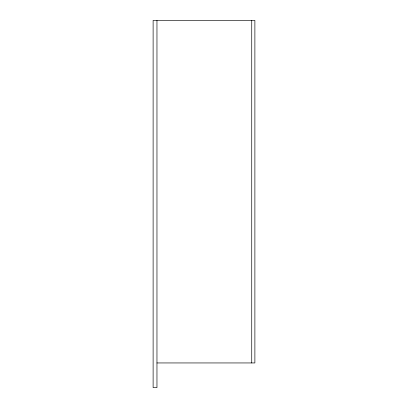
<?xml version="1.0" encoding="UTF-8"?>
<svg xmlns="http://www.w3.org/2000/svg" width="408" height="408" viewBox="0 0 408 408"><rect width="100%" height="100%" fill="white"/><g stroke="black" fill="none" stroke-linecap="round" stroke-linejoin="round"><path stroke-width="0.61" d="M156.963 362.947L254.883 362.947L254.883 20.4L153.117 20.4L153.117 387.6L156.963 387.6L156.963 20.4M251.736 20.4L251.736 362.947"/></g></svg>
